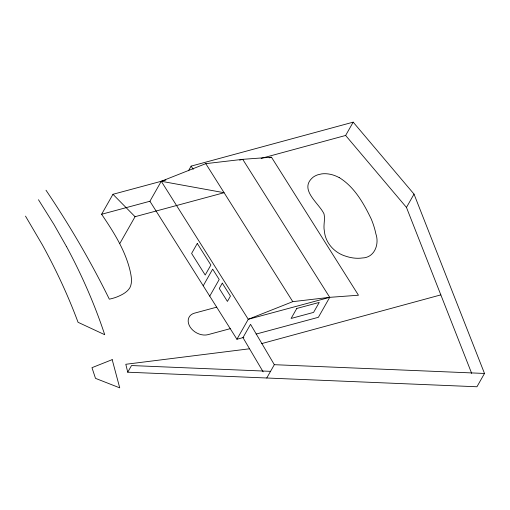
<?xml version="1.0" encoding="UTF-8"?>
<svg xmlns="http://www.w3.org/2000/svg" width="510" height="510" viewBox="0 0 510 510"><rect width="100%" height="100%" fill="white"/><g stroke="black" fill="none" stroke-linecap="round" stroke-linejoin="round"><path stroke-width="0.76" d="M45.996 190.224C69.5 225.076 90.786 261.439 109.325 299.172A65.841 47.921 29.6 0 0 117.032 296.909C121.884 294.895 127.022 292.383 129.871 287.767C132.677 282.24 131.229 275.763 129.916 270.032C124.842 249.492 113.347 231.591 101.617 214.264L112.965 194.297L165.877 180.036M119.933 243.321L135.061 216.699L224.094 192.71L161.268 181.279L149.921 201.246L101.617 214.264M188.47 170.786L191.116 166.126L353.194 122.151L414.024 194.112L484.5 373.454L476.939 386.765L127.736 372.204L125.804 364.28L249.543 348.783M127.736 372.204L131.516 365.549L270.542 371.344M203.216 285.791L212.67 269.152L219.198 279.505L209.744 296.144M261.139 158.387L345.633 135.462L353.194 122.151M149.921 201.246L236.92 339.252L248.262 319.285L292.772 301.652L329.721 297.336L358.473 295.226L271.479 157.22L242.728 159.33L205.779 163.653L161.268 181.279L248.262 319.285L329.721 297.336L242.728 159.33L239.655 160.159M266.755 377.999L274.323 364.688L250.531 324.309L242.97 337.62L263.128 371.841M329.721 297.336L318.38 317.303L256.128 334.075M471.699 373.428L406.464 207.423L414.024 194.112M261.611 343.619L440.831 294.882M269.21 157.832L271.479 157.22M216.693 307.167L194.482 313.153A13.904 10.117 29.6 0 0 190.064 326.916A13.904 10.117 29.6 0 0 208.029 334.649L230.246 328.663M236.92 339.252L243.831 337.39M274.323 364.688L484.5 373.454M339.188 177.563C354.393 186.883 363.656 203.273 371.191 218.917A96.205 70.017 29.6 0 1 374.997 230.099A97.48 70.941 29.6 0 1 375.844 233.771C379.529 244.105 374.684 257.69 362.291 257.977A31.971 23.262 29.6 0 1 353.666 258.022A32.41 23.587 29.6 0 1 346.016 256.281C334.662 253.011 325.418 243.123 324.385 231.132C323.104 225.433 325.354 219.593 324.035 213.945C318.922 202.91 298.222 189.318 313.236 177.104A26.915 19.59 29.6 0 1 317.755 174.815L321.689 173.884A24.289 17.671 29.6 0 1 339.163 177.601M112.965 194.297L135.061 216.699M345.633 135.462L406.464 207.423M191.116 166.126L193.207 169.314M38.473 199.735L54.06 224.636L66.568 246.706M205.779 163.653L292.772 301.652M25.5 216.125L42.343 244.813A626.886 456.227 29.6 0 1 78.055 322.294L104.722 334.713A609.45 443.541 29.6 0 0 66.587 246.706M197.274 243.468L191.607 253.451L205.198 275.017L210.872 265.034L197.274 243.468M222.29 283.152L219.268 288.475L227.422 301.416L230.45 296.093L222.29 283.152M296.782 308.467L291.108 318.45L313.567 312.4L319.241 302.417L296.782 308.467M112.187 359.652L91.972 367.678L95.498 378.356L119.729 387.849L112.187 359.652"/></g></svg>
